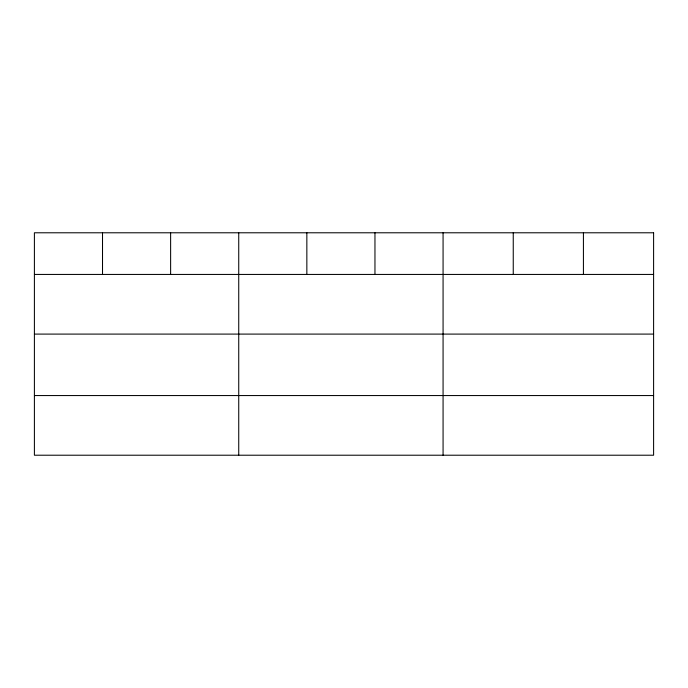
<?xml version="1.0" encoding="UTF-8"?>
<svg xmlns="http://www.w3.org/2000/svg" width="688" height="688" viewBox="0 0 688 688"><rect width="100%" height="100%" fill="white"/><g stroke="black" fill="none" stroke-linecap="round" stroke-linejoin="round"><path stroke-width="1.03" d="M34.4 274.435L653.6 274.435M34.4 334.093L653.6 334.093M34.4 395.557L653.6 395.557M583.424 232.785L583.424 274.435M513.248 232.785L513.248 274.435M443.072 232.785L443.072 455.215M374.96 232.785L374.96 274.435M306.848 232.785L306.848 274.435M238.736 232.785L238.736 455.215M170.624 232.785L170.624 274.435M102.512 232.785L102.512 274.435M653.6 232.785L34.4 232.785L34.4 455.215L653.6 455.215L653.6 232.785"/></g></svg>
